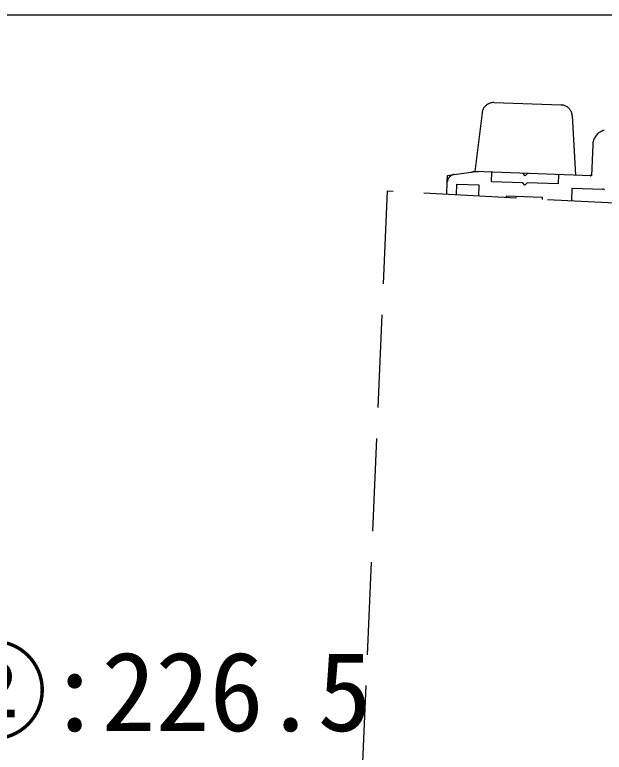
# Model space of a CAD drawing. Units: millimetres at full size; details may follow other scales. Extents: x -800 to 800, y -560 to 560.
# Drawn here: x -165.5 to -89.3, y -119.4 to -24 of the extents above; entities that cross this region are included whole.
import ezdxf
from ezdxf.enums import TextEntityAlignment as Align

# ---------------------------------------------------------------- set-up
doc = ezdxf.new("R2010")
doc.units = ezdxf.units.MM
doc.header["$LTSCALE"] = 4
doc.linetypes.add('DASHED3', pattern=[4, 3, -1])
doc.linetypes.add('USER14', pattern=[2.647244, 1.323622, -1.323622])
doc.layers.add('0-0', color=7, linetype='Continuous', lineweight=25)
doc.layers.add('2-0', color=4, linetype='Continuous', lineweight=25)
doc.styles.add('ＭＳ ゴシック', font='')
doc.styles.get('ＭＳ ゴシック').set_extended_font_data('MS Gothic')

msp = doc.modelspace()

# ---------------------------------------------------------------- linework, layer by layer
at = {"layer": '0-0'}
msp.add_lwpolyline([(-780, -24), (152, -24), (152, -444)], dxfattribs=at)
at = {"layer": '2-0'}
for p, q in [((-103.569, -35.363), (-94.887, -35.669)), ((-105.112, -36.682), (-106.049, -44.294)), ((-93.44, -37.089), (-93.039, -44.745)), ((-90.8, -40.82), (-90.94, -44.822)), ((-108.738, -44.671), (-106.479, -44.357)), ((-90.94, -44.823), (-106.049, -44.295)), ((-103.888, -45.57), (-103.845, -44.372)), ((-99.553, -44.823), (-99.845, -44.512)), ((-99.244, -44.531), (-99.553, -44.824)), ((-95.24, -44.671), (-95.282, -45.87)), ((-109.657, -47.239), (-109.6, -45.627)), ((-103.888, -45.57), (-99.884, -45.711)), ((-99.598, -46.023), (-99.884, -45.713)), ((-99.286, -45.731), (-99.598, -46.024)), ((-95.282, -45.871), (-99.286, -45.732)), ((-108.409, -45.916), (-108.456, -47.302)), ((-108.409, -45.916), (-105.507, -46.017)), ((-105.507, -46.017), (-105.558, -47.454)), ((-93.5, -46.437), (-93.556, -48.083)), ((-93.5, -46.437), (-89.498, -46.569)), ((-101.958, -47.643), (-101.952, -47.441)), ((-101.952, -47.441), (-97.347, -47.603)), ((-97.347, -47.603), (-97.355, -47.884))]:
    msp.add_line(p, q, dxfattribs=at)
at = {"layer": '2-0', "linetype": 'USER14'}
for p, q in [((-109.6, -45.628), (-109.571, -44.787)), ((-109.571, -44.786), (-108.738, -44.67)), ((-106.479, -44.356), (-106.049, -44.296)), ((-106.049, -44.295), (-105.612, -44.309))]:
    msp.add_line(p, q, dxfattribs=at)
at = {"layer": '2-0', "color": 7, "linetype": 'DASHED3'}
for p, q in [((-117.38, -46.835), (-122.254, -160.312)), ((-84.659, -48.55), (-117.38, -46.835))]:
    msp.add_line(p, q, dxfattribs=at)
at = {"layer": '2-0'}
for centre, radius, start, end in [((-103.632, -36.858), 1.49, 149.46496, 157.23026), ((-103.628, -36.861), 1.495, 141.80336, 149.46273), ((-103.622, -36.865), 1.502, 134.22426, 141.8037), ((-103.619, -36.869), 1.507, 126.68311, 134.22603), ((-103.619, -36.868), 1.507, 119.12837, 126.68507), ((-103.621, -36.865), 1.503, 111.51241, 119.12927), ((-103.622, -36.862), 1.5, 103.80204, 111.51107), ((-103.622, -36.865), 1.503, 95.98829, 103.79751), ((-103.62, -36.884), 1.521, 88.09378, 95.98006), ((-94.942, -37.185), 1.518, 79.99169, 87.8922), ((-94.939, -37.165), 1.498, 72.15583, 79.98277), ((-94.938, -37.162), 1.495, 64.42637, 72.15064), ((-94.94, -37.166), 1.5, 56.80013, 64.4245), ((-94.944, -37.171), 1.506, 49.2482, 56.80066), ((-94.946, -37.173), 1.509, 41.72556, 49.24999), ((-94.945, -37.172), 1.507, 34.18158, 41.72738), ((-103.608, -36.865), 1.516, 165.11601, 173.0578), ((-103.629, -36.86), 1.494, 157.23598, 165.10646), ((-94.941, -37.17), 1.503, 26.57067, 34.1822), ((-94.938, -37.169), 1.5, 18.86272, 26.56895), ((-94.942, -37.17), 1.504, 11.0525, 18.85776), ((-94.962, -37.173), 1.524, 3.1666, 11.04387), ((-88.806, -40.871), 1.984, 112.90571, 121.03369), ((-88.812, -40.858), 1.97, 104.63001, 112.903), ((-88.8, -40.889), 2.001, 153.0296, 161.19505), ((-88.794, -40.892), 2.008, 144.97883, 153.02824), ((-88.789, -40.895), 2.014, 137.00541, 144.98053), ((-88.79, -40.894), 2.012, 129.04625, 137.00858), ((-88.797, -40.886), 2.001, 121.03276, 129.04916), ((-88.77, -40.895), 2.032, 169.50197, 177.88416), ((-88.797, -40.89), 2.005, 161.20078, 169.49125), ((-108.596, -45.663), 1.002, 120.2448, 127.43291), ((-108.599, -45.657), 0.996, 112.94706, 120.24368), ((-108.6, -45.655), 0.994, 105.53162, 112.94308), ((-108.598, -45.662), 1, 98.01913, 105.52434), ((-105.807, -49.145), 4.837, 97.05159, 97.98472), ((-105.807, -49.145), 4.837, 97.05159, 97.98472), ((-105.798, -49.212), 4.904, 96.13085, 97.05159), ((-105.798, -49.212), 4.904, 96.13085, 97.05159), ((-105.791, -49.28), 4.972, 95.22236, 96.13086), ((-105.791, -49.28), 4.972, 95.22236, 96.13086), ((-105.785, -49.349), 5.041, 94.32599, 95.22237), ((-105.785, -49.349), 5.041, 94.32599, 95.22237), ((-105.78, -49.419), 5.112, 93.44155, 94.326), ((-105.78, -49.419), 5.112, 93.44155, 94.326), ((-105.775, -49.49), 5.183, 92.56886, 93.44156), ((-105.775, -49.49), 5.183, 92.56886, 93.44156), ((-105.772, -49.562), 5.255, 91.70772, 92.56888), ((-105.772, -49.562), 5.255, 91.70772, 92.56888), ((-105.77, -49.635), 5.328, 90.85792, 91.70774), ((-105.77, -49.635), 5.328, 90.85792, 91.70774), ((-105.769, -49.708), 5.401, 90.01921, 90.85794), ((-105.769, -49.708), 5.401, 90.01921, 90.85794), ((-105.769, -49.781), 5.474, 89.19136, 90.01923), ((-105.769, -49.781), 5.474, 89.19136, 90.01923), ((-105.77, -49.855), 5.548, 88.37412, 89.19139), ((-105.77, -49.855), 5.548, 88.37412, 89.19139), ((-91.129, -44.628), 0.188, 267.82024, 276.75371), ((-91.128, -44.63), 0.186, 276.77603, 285.5555), ((-91.129, -44.627), 0.189, 285.56996, 294.07732), ((-91.132, -44.621), 0.195, 294.08361, 302.27197), ((-91.136, -44.615), 0.202, 302.2716, 310.15723), ((-91.14, -44.61), 0.209, 310.15242, 317.79735), ((-91.144, -44.606), 0.214, 317.7902, 325.28344), ((-91.146, -44.605), 0.217, 325.27576, 332.71694), ((-91.147, -44.604), 0.217, 332.71027, 340.19605), ((-91.145, -44.605), 0.216, 340.19187, 347.80355), ((-91.143, -44.605), 0.213, 347.80331, 355.5946), ((-108.596, -45.666), 1.005, 170.37677, 177.8074), ((-108.6, -45.666), 1.001, 163.04025, 170.37116), ((-108.597, -45.667), 1.004, 155.81413, 163.03772), ((-108.592, -45.669), 1.009, 148.68072, 155.81409), ((-108.589, -45.671), 1.012, 141.60398, 148.68236), ((-108.589, -45.671), 1.013, 134.53733, 141.60635), ((-108.592, -45.668), 1.009, 127.43193, 134.53949), ((-89.527, -47.092), 0.523, 78.45075, 86.59244), ((-89.526, -47.089), 0.519, 70.4176, 78.44324), ((-89.526, -47.089), 0.519, 62.51396, 70.41479)]:
    msp.add_arc(centre, radius, start, end, dxfattribs=at)

# ---------------------------------------------------------------- texts
at = {"layer": '2-0', "color": 7, "style": 'ＭＳ ゴシック'}
msp.add_text('DW②:226.5', height=10.26, dxfattribs=at).set_placement((-189.236, -119.733), align=Align.BOTTOM_LEFT)

doc.saveas('drawing.dxf')
